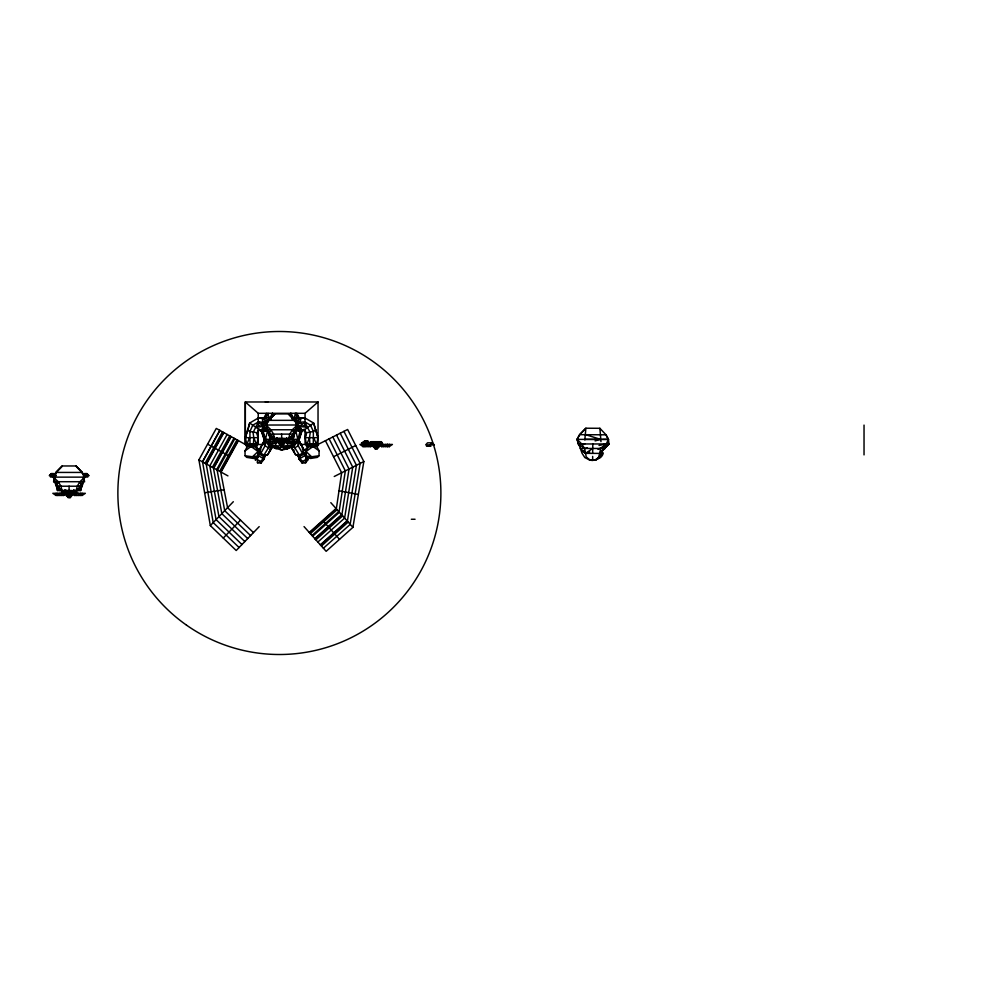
<?xml version="1.0" encoding="UTF-8"?>
<svg xmlns="http://www.w3.org/2000/svg" width="986" height="986" viewBox="0 0 986 986"><rect width="100%" height="100%" fill="white"/><g stroke="black" fill="none" stroke-linecap="round" stroke-linejoin="round"><path stroke-width="1.48" d="M259.207 526.623L236.209 550.508L210.326 525.6L198.913 459.87L216.279 428.429L245.304 444.452L245.304 401.98L318.034 401.98L318.034 444.452L347.627 429.489L363.834 461.547L352.914 527.362L326.144 551.31L304.033 526.598M581.802 450.898L585.635 453.35L599.648 453.412L608.966 443.971L608.436 439.386L605.983 434.789L599.882 428.294L585.869 428.22L579.62 434.678L577.044 439.386L582.085 453.326L584.834 457.578L589.788 460.043L592.66 460.376L592.672 456.382M71.423 490.547L66.752 490.547L66.296 493.32L68.083 497.277L70.092 497.277L70.228 490.547M278.853 441.223L280.64 445.179L282.649 445.179L282.785 438.462M373.817 441.691L373.361 444.452L375.148 448.408L377.157 448.408L377.293 441.691M76.39 495.428L76.403 493.32M288.947 443.343L288.972 441.223M383.48 444.452L383.455 446.572L383.209 444.452M584.821 439.99L585.869 428.22L579.62 434.703L577.069 439.337L578.338 443.959L580.323 446.202L578.338 443.959L608.966 443.971L599.648 453.387L599.081 456.814L595.569 460.068L600.523 457.59L602.236 455.631L603.272 453.35L601.817 450.922L605.096 448.457L580.323 448.457L585.635 453.326L586.165 456.764L589.788 460.043C594.201 461.46 600.388 458.613 599.722 453.375L601.817 450.922C602.372 456.074 597.467 460.043 592.66 460.376M599.882 428.281L600.979 441.666M245.711 445.216L247.227 446.646L244.972 450.898L245.107 455.779L246.685 457.368L253.451 458.465L258.073 457.492L258.061 451.502L259.035 449.715L255.559 446.633L245.711 445.216L246.463 443.996L256.397 444.033L257.099 445.253L246.327 445.191L246.463 443.996M318.996 455.779L319.144 450.898L316.876 446.646L318.392 445.216L317.64 443.996L307.706 444.033L308.544 446.633L306.042 451.502L306.03 457.492L310.652 458.465L317.418 457.368L318.996 455.779L306.03 457.492L306.042 451.502L305.068 449.715L308.544 446.633L318.392 445.216L308.667 445.216L313.043 443.996L317.775 445.191L317.64 443.996L315.643 444.033M260.735 449.69L260.809 447.311L264.951 439.534L259.306 449.899L261.043 454.447L262.868 455.52L267.687 454.731L272.407 446.806L268.241 447.656L265.061 445.795L263.706 441.777L264.704 440.064M379.105 444.452L381.496 446.572L389.285 446.572L392.428 444.452L359.89 444.452L363.021 446.572L365.079 444.452L365.017 446.572L363.168 444.452L363.021 446.572L370.81 446.572L373.201 444.452M364.549 443.108L364.623 441.075L367.766 441.075L369.812 443.108L361.505 443.108L364.623 441.075L366.915 443.108M592.648 453.363L592.82 443.959M302.949 451.81L305.894 455.064L307.854 459.858L305.734 462.73L302.172 463.137L302.258 461.633L297.119 454.398M250.025 446.522L249.914 431.486L252.798 425.176L258.394 421.934L263.385 422.156L269.092 420.603M66.136 493.32L63.745 495.428L55.955 495.428L56.103 493.32L57.841 495.428M278.693 441.223L276.302 443.343L268.525 443.343L268.66 441.223L270.398 443.343M387.486 444.452L387.288 446.572L387.227 444.452L389.285 446.572L389.421 444.452M253.291 446.522L253.784 437.685L253.069 432.509L258.394 421.934L267.046 429.908M313.277 444.587L313.388 431.486L310.504 425.176L304.908 421.934L299.917 422.156L292.78 417.288L291.006 413.307L292.78 420.221L297.057 421.379M257.445 462.73L260.92 461.633L265.209 455.138L264.174 459.045L261.007 463.137L257.445 462.73L257.075 456.432L255.325 459.858L256.668 459.168L257.531 456.691M67.948 490.547L68.083 497.277M280.517 438.462L280.64 445.179M375.013 441.691L375.148 448.408M365.079 444.452L364.906 446.572L364.82 444.452M310.011 446.522L309.518 437.685L310.233 432.509L307.373 427.308L304.575 425.73L305.241 418.138L297.217 417.67L305.241 418.138L313.634 423.043L317.997 437.685L316.531 444.587L313.758 437.685M80.421 493.32L80.223 495.428L82.072 493.32L82.22 495.428L74.431 495.428L72.04 493.32M292.78 443.343L292.978 441.223M261.5 431.005L264.458 439.337L269.079 446.005L281.651 450.121L287.382 448.778L294.506 443.946L293.125 439.337L293.631 433.778M287.666 443.256L287.382 445.869L281.651 450.121L275.92 445.869L268.796 443.946L264.026 439.337L261.302 431.005M295.344 430.759L298.511 430.968L304.243 429.44L305.833 432.854L305.278 437.685L306.745 446.522L316.531 446.522L316.925 445.561L306.363 445.561L309.518 437.685M369.097 444.452L368.85 446.572L368.838 444.452M78.227 495.428L78.486 493.32M290.796 443.343L291.043 441.223M385.304 446.572L385.551 444.452M313.277 446.522L313.4 445.561M63.745 495.428L64.041 493.32L63.203 495.428M276.302 443.343L276.598 441.223L275.772 443.343M300.422 431.005L299.276 439.337L294.506 443.946L287.382 445.869L275.92 445.869L275.636 443.256M370.81 446.572L371.106 444.452L370.28 446.572M276.893 438.671L276.98 438.745M81.727 483.3L80.655 490.547L73.087 490.547M294.494 429.76L293.212 438.462L286.273 438.462M65.581 490.19L65.372 491.546L68.157 490.979L66.469 490.461M339.085 511.907L345.346 470.901L329.127 438.844M78.868 490.547L79.558 486.209L80.655 490.547L82.343 483.115M291.425 438.462L291.893 435.565M350.153 524.269L360.136 463.42L343.929 431.363M276.832 437.698L276.61 439.053L277.337 437.858M265.937 440.631L265.061 445.795L260.896 453.252L261.043 454.447M294.567 417.46L295.27 413.307L298.142 419.062M54.403 477.15L53.589 481.858L54.982 481.858M54.033 481.858L54.637 478.333M266.762 426.235L266.158 429.76L297.143 429.76L296.342 425.065M267.255 429.76L267.662 427.406M257.962 455.458L259.762 454.226L260.366 451.107L257.962 455.458L264.174 459.045L260.92 461.633L261.007 463.137M82.06 484.619L81.493 487.38L83.169 482.857M293.729 435.282L294.9 431.141M258.542 454.287L260.23 451.81M295.245 429.76L293.212 438.462L292.485 435.565M372.646 444.452L373.226 441.691M306.104 456.432L305.734 462.73L302.258 461.633L299.004 459.045L297.969 455.138L295.615 454.731L290.895 446.806L295.06 447.656L298.24 445.795L299.596 441.777L298.351 439.534M601.817 450.922L599.648 453.412L600.757 448.457L606.254 443.959L608.436 439.386L605.983 434.814L579.62 434.678M76.095 491.077L77.204 486.209L80.002 481.71L84.685 477.138L82.109 472.43L75.873 465.971L62.315 465.971L56.066 472.43L53.515 477.088L56.769 486.209L62.081 491.102L76.095 491.077L81.407 486.209L84.685 477.138L82.109 472.454L75.873 465.984L82.109 472.454L84.685 477.138L83.403 481.71L54.785 481.71C50.582 475.215 58.79 470.236 62.315 465.984L56.066 472.43L53.49 477.138L58.186 481.71L60.984 486.209L62.081 491.077L76.095 491.102L81.407 486.209L80.002 481.71M295.96 429.613L297.23 424.991L266.06 425.04L270.743 429.613L269.338 434.111L274.638 438.992L288.664 438.992L289.761 434.111L292.559 429.613L297.242 425.04L294.666 420.344L288.43 413.873L274.872 413.873L268.636 420.344L266.06 425.04L269.338 434.111L274.638 439.004L288.664 439.004L293.964 434.111L297.242 425.04L294.666 420.369L288.43 413.898L294.666 420.344L268.636 420.344L274.872 413.898L268.636 420.369L266.06 425.04L267.342 429.613M293.125 439.337L295.134 431.005M248.349 428.417L249.668 423.043L258.061 418.138L263.558 417.67L266.084 417.67L258.061 418.138L258.726 425.73L255.929 427.308L263.385 426.507L266.923 428.368M298.844 439.337L294.222 446.005C288.232 446.042 281.688 447.114 275.92 448.778L268.796 443.946L265.444 439.337L267.489 431.005M58.618 486.209L57.521 490.547L65.988 490.547M72.841 491.731L72.101 490.51L70.092 490.979L71.46 491.817L76.341 490.917L76.711 489.438M270.805 435.565L270.09 438.462L278.188 438.462M270.879 418.84L272.296 413.307L270.521 417.288L270.521 420.221M77.943 489.142L76.341 490.917M295.726 430.759L294.05 435.282M294.506 443.946L297.858 439.337L300.225 431.005M64.3 493.32L65.088 490.547M276.856 441.223L277.645 438.462M371.365 444.452L372.153 441.691M607.783 441.679L608.436 439.399L584.932 439.386M250.703 445.191L251.06 443.996L255.436 445.216L256.397 444.033M71.879 493.32L70.092 497.277M284.449 441.223L282.649 445.179M270.94 418.84L272.592 413.307M268.796 443.946L270.176 439.337L269.93 436.564M299.917 422.156L301.235 417.904L292.78 417.288L292.78 420.221L290.71 413.307M62.081 491.077L56.769 486.209L58.186 481.71M301.999 431.005L299.276 439.337L289.342 439.337M301.679 431.005L299.313 437.944L301.802 431.005M370.206 444.452L371.192 441.691M370.946 441.691L369.91 444.452L370.921 441.691L381.385 441.691L382.42 444.452L381.36 441.691M62.821 493.32L63.856 490.547M263.348 444.661L264.766 440.878M275.377 441.223L276.413 438.462M379.807 444.452L378.883 446.794L377.157 448.137M71.3 495.662L72.742 493.32L70.092 497.671L72.927 493.32L70.092 497.671L68.083 497.671L65.433 493.32M379.869 444.452L377.157 448.803L375.148 448.803L372.314 444.452L375.148 448.803L375.148 446.794L376.159 448.408L377.17 446.794L377.157 448.803L379.992 444.452L379.018 446.794L373.287 446.794M253.784 437.685L256.939 445.561L256.557 446.522L246.771 446.522L246.377 445.561L249.544 437.685M255.325 459.858L256.298 457.455M72.927 493.32L71.953 495.662L66.21 495.662L65.249 493.32M263.706 458.773L265.209 455.138L263.459 458.626M256.557 446.522L258.024 437.685L257.469 432.854L259.059 429.44L264.79 430.968L267.958 430.759M66.74 491.731L67.233 490.695M246.771 444.587L245.304 437.685L249.668 423.043L259.059 429.44L261.647 430.204L263.385 426.507L265.419 424.707M273.011 436.539L273.233 437.587L273.935 436.823L272.284 436.317L274.49 438.413L277.929 439.448L279.309 439.633L279.79 438.597M62.069 490.547L61.378 491.94L64.115 490.547M263.509 419.062L266.38 413.307M265.16 419.062L268.032 413.307L268.734 417.46M274.626 438.462L273.935 439.842L276.672 438.462M265.012 439.633L259.306 449.899L260.896 453.252L263.977 455.051L269.782 445.647M202.438 461.818L219.792 430.364M219.903 430.426L202.537 461.879L213.21 522.617L239.093 547.526M205.113 463.297L222.479 431.856M223.526 432.435L206.173 463.876L216.082 519.634L241.964 544.543M206.555 464.086L223.908 432.644M227.162 434.432L209.796 465.885L218.954 516.639L244.836 541.548M212.372 467.302L229.738 435.861M230.786 436.441L213.42 467.882L221.825 513.657L247.708 538.566M213.802 468.091L231.168 436.65M216.637 469.656L234.002 438.215M217.487 470.125L234.841 438.684M219.644 471.308L236.997 439.867M238.045 440.446L220.691 471.887L227.569 507.679L253.464 532.588M221.074 472.109L238.427 440.656M272.161 447.126L267.687 454.731L265.271 455.175M269.19 452.143L272.407 446.806M64.053 491.139L64.78 489.943M68.071 495.662L69.082 497.277L70.105 495.662M280.628 443.577L281.651 445.179L282.662 443.577L282.649 445.573L280.64 445.573L277.818 441.223L280.64 445.573L277.929 441.223L278.915 443.577M377.157 448.408L378.944 444.452L378.488 441.691M66.185 490.375L65.372 491.546L61.933 490.498L59.727 488.415M277.929 439.448L278.755 438.277L280.727 438.881L279.309 439.633M599.648 453.387L601.374 450.922M363.168 443.108L364.623 441.075L366.324 443.108M265.554 416.77L263.903 419.062L266.54 414.465L263.755 419.062L265.481 416.77M269.461 449.739L271.113 447.607M263.237 423.549L264.889 421.503L267.526 422.526M292.891 443.343L294.629 441.223L294.777 443.343L286.988 443.343L284.609 441.223M49.645 475.646L51.346 473.6L54.489 473.6M262.214 423.549L263.903 421.503L267.046 421.503M284.523 447.447L287.382 448.778L289.071 446.806M264.199 419.062L266.208 416.77M300.779 428.355L298.511 430.968L302.924 430.968L313.634 423.043L317.997 437.685L305.278 437.685L306.461 433.199L304.243 429.44L298.511 430.968L299.917 426.507L304.908 421.934L307.373 427.308L299.917 426.507L296.379 428.368M210.326 525.6L233.325 501.714M223.267 538.06L240.522 520.14M258.233 454.115L260.144 452.217M430.069 444.871L432.225 442.825L434.345 444.871L425.693 444.871L427.517 442.825L432.225 442.825M296.256 429.908L299.917 426.507L304.575 425.73M288.664 438.992L293.964 434.111L292.559 429.613M309.271 532.452L336.041 508.505M309.567 532.785L336.337 508.825L341.649 472.762L325.429 440.705M310.356 533.673L337.126 509.713M311.995 535.509L338.765 511.549M312.648 536.224L339.418 512.276M314.805 538.639L341.575 514.68M315.101 538.96L341.859 515L349.044 469.028L332.837 436.971M315.89 539.847L342.66 515.9M317.849 542.041L344.619 518.094L352.741 467.154L336.534 435.097M320.327 544.814L347.097 520.855M320.623 545.135L347.392 521.187L356.439 465.281L340.232 433.224M321.424 546.034L348.194 522.075M323.383 548.228L350.24 524.367M245.304 444.452L245.304 401.98L258.233 413.307L305.056 413.307L318.034 401.98M81.665 485.642L82.59 484.865M294.235 433.544L295.159 432.768L292.978 433.828M365.301 443.108L367.766 441.075L369.454 443.108M282.649 444.908L285.361 441.223L282.649 445.573L285.484 441.223L284.51 443.577L278.779 443.577M603.099 448.457L608.966 443.971L598.009 449.345M244.972 450.898L251.073 446.522L258.061 451.502L258.073 457.492L245.107 455.779M317.775 445.191L313.03 446.522L306.042 451.502L311.539 456.678L306.141 456M589.764 451.995L585.635 453.326L583.995 450.885L585.635 453.326L592.648 448.457M263.385 422.156L270.521 417.288L262.066 417.904L264.79 430.968L260.378 430.968L259.059 429.44L256.841 433.199L258.024 437.685L245.304 437.685L248.016 429.76L247.387 430.106L249.914 431.486L257.469 432.854M82.22 495.428L85.351 493.32L52.825 493.32L55.955 495.428M294.777 443.343L297.92 441.223L265.382 441.223L268.525 443.343M73.445 491.065L73.888 491.016M299.473 458.773L297.969 455.138L300.434 455.52L302.258 454.447L303.996 449.899L298.598 440.064M299.719 458.626L299.559 456.456L303.417 454.226L305.216 455.458L306.51 459.168L307.854 459.858L306.042 456.456M305.894 455.064L299.004 459.045L302.172 463.137M302.258 461.633L306.51 459.168M333.539 456.74L355.736 445.512M334.242 476.509L363.834 461.547M63.991 490.757L64.78 490.818M287.382 448.778L294.222 446.005M83.292 474.623L85.93 473.6M295.849 422.526L298.487 421.503M361.505 443.108L366.78 441.075M595.088 440.902L600.585 439.374L585.795 434.703M246.327 445.191L251.06 443.996M285.398 439.633L284.658 438.413L282.662 438.881L284.017 439.731L288.898 438.819L291.24 436.884L290.217 438.08L289.564 437.266M587.434 447.854L584.538 448.457L578.338 443.959M599.007 445.45L606.254 443.959M269.079 446.005L271.668 445.524L278.779 447.447M204.62 492.741L224.13 489.783M257.962 456L252.564 456.678L258.061 451.502L255.436 445.216M295.615 418.545L301.235 417.904M286.396 439.016L286.211 439.016M64.373 490.831L64.065 490.671M296.33 421.503L299.473 421.503L301.519 423.549L297.008 423.549L299.473 421.503L301.174 423.549M269.338 434.111L293.964 434.111M267.576 430.759L269.572 435.282M279.309 438.462L283.98 438.462M274.564 439.152L287.702 439.152M273.96 439.337L264.026 439.337L262.88 431.005M596.69 439.386L577.044 439.386L581.74 443.959L584.538 448.457L585.635 453.326M602.458 439.386L608.436 439.386M273.874 440.816L276.437 440.816M287.863 440.816L289.428 440.816M253.291 444.587L262.769 444.452M300.52 444.452L305.056 444.452L305.056 429.625M306.745 444.587L312.18 444.587M246.377 445.561L256.939 445.561M426.519 446.251L430.907 446.251M56.066 472.43L82.109 472.43M83.773 473.6L86.916 473.6L88.962 475.646L84.451 475.646L86.916 473.6L88.604 475.646M56.338 475.646L49.3 475.646L51.346 473.6L53.811 475.646M50.446 477.027L52.702 477.027M85.56 477.027L87.816 477.027M53.49 477.138L84.685 477.138M83.194 481.858L84.586 481.858L83.785 477.15M56.769 486.209L81.407 486.209M55.006 482.857L57.003 487.38M61.995 491.25L75.146 491.25M61.317 492.914L63.88 492.914M74.307 492.914L76.859 492.914M411.335 519.252L415.057 519.252M581.74 443.959L584.76 443.959M262.066 417.904L266.282 418.384M265.345 401.98L267.822 401.98M258.726 425.73L263.385 426.507M338.987 490.794L358.374 494.454M261.647 430.204L264.79 430.968L262.522 428.355M52.32 473.6L56.276 475.129M588.765 459.377L590.602 460.117M300.434 455.52L295.615 454.731L290.895 446.806M259.035 449.715L255.386 447.459M315.286 429.76L315.914 430.106L313.388 431.486L305.833 432.854M207.59 444.156L229.368 456.173M198.913 459.87L227.939 475.893M259.762 454.226L263.619 456.456M256.668 459.168L260.92 461.633M313.03 446.522L319.144 450.898M375.148 448.137L373.423 446.794L372.498 444.452M74.061 490.547L76.797 491.94L76.107 490.547M297.969 455.138L299.559 456.456M268.143 432.768L269.067 433.544L270.09 438.462L269.227 432.657M55.586 484.865L56.51 485.642L57.521 490.547L56.448 483.3M297.883 424.707L299.917 426.507L301.654 430.204M250.58 535.583L224.697 510.674L217.068 469.891M330.803 502.65L352.914 527.362M322.952 520.805L339.529 539.33M305.438 455.322L302.813 451.107L303.417 454.226M293.52 445.647L299.325 455.051L302.406 453.252L298.24 445.795L297.365 440.631M296.971 415.611L299.522 419.062L296.083 413.307L299.436 419.062M296.922 415.611L299.399 419.062M305.216 455.458L303.035 452.217L303.996 449.899L298.29 439.633M270.743 429.613L273.541 434.111L274.638 438.992M298.265 439.497L302.492 447.311L302.566 449.69M294.666 420.369L297.242 425.04M286.1 438.08L286.741 439.325L286.606 437.957M73.531 490.178L74.184 491.422L74.049 490.054M296.922 413.307L299.793 419.062M288.664 438.462L289.354 439.842L286.63 438.462L287.592 441.223M286.039 441.223L287.53 443.343M262.301 432.398L264.014 436.564M306.363 445.561L306.745 446.522M382.038 446.572L381.2 444.452L381.496 446.572M74.961 495.428L74.135 493.32L74.431 495.428M71.041 490.757L71.46 491.817M74.32 490.547L75.355 493.32M381.114 441.691L382.1 444.452M262.103 432.398L264.458 439.337M313.043 443.996L313.4 445.191M380.152 441.691L380.941 444.452M263.077 431.005L265.444 439.337M269.067 433.544L268.044 429.76L269.252 435.282M55.832 483.115L56.51 485.642M295.812 431.005L297.858 439.337M268.167 431.005L270.176 439.337M379.08 441.691L379.659 444.452M60.454 488.625L60.664 489.672M56.116 484.619L56.683 487.38M274.219 436.909L274.49 438.413M296.305 427.406L296.712 429.76M83.342 477.15L83.946 480.675M271.409 435.565L271.865 438.462M58.84 487.651L59.308 490.547M366.755 444.452L367.014 446.572M272.247 441.223L272.506 443.343M59.69 493.32L59.936 495.428M257.777 454.903L258.073 457.492M293.84 449.739L294.111 452.143M270.324 441.223L270.509 443.343M57.755 493.32L57.952 495.428M387.227 444.452L387.399 446.572L389.137 444.452L389.285 446.572M362.885 444.452L363.021 446.572M274.33 441.223L274.354 443.343M61.761 493.32L61.785 495.428M281.651 434.111L281.651 439.016M69.094 486.209L69.094 491.114M864.032 425.089L864.032 454.903M376.159 441.691L376.159 448.408M305.056 413.307L305.056 419.247M281.651 438.462L281.651 445.179M258.233 413.307L258.233 419.247M258.233 429.625L258.233 444.452M69.082 490.547L69.082 497.277M78.683 488.97L77.66 490.178L77.007 489.364L78.683 488.97M263.903 421.503L261.857 423.549L266.368 423.549L263.903 421.503M287.912 441.223L286.877 438.462L287.887 441.223M186.453 625.099A161.507 161.507 0 0 0 440.237 507.42A161.507 161.507 0 0 0 211.448 346.48A161.507 161.507 0 0 0 186.453 625.099"/></g></svg>
